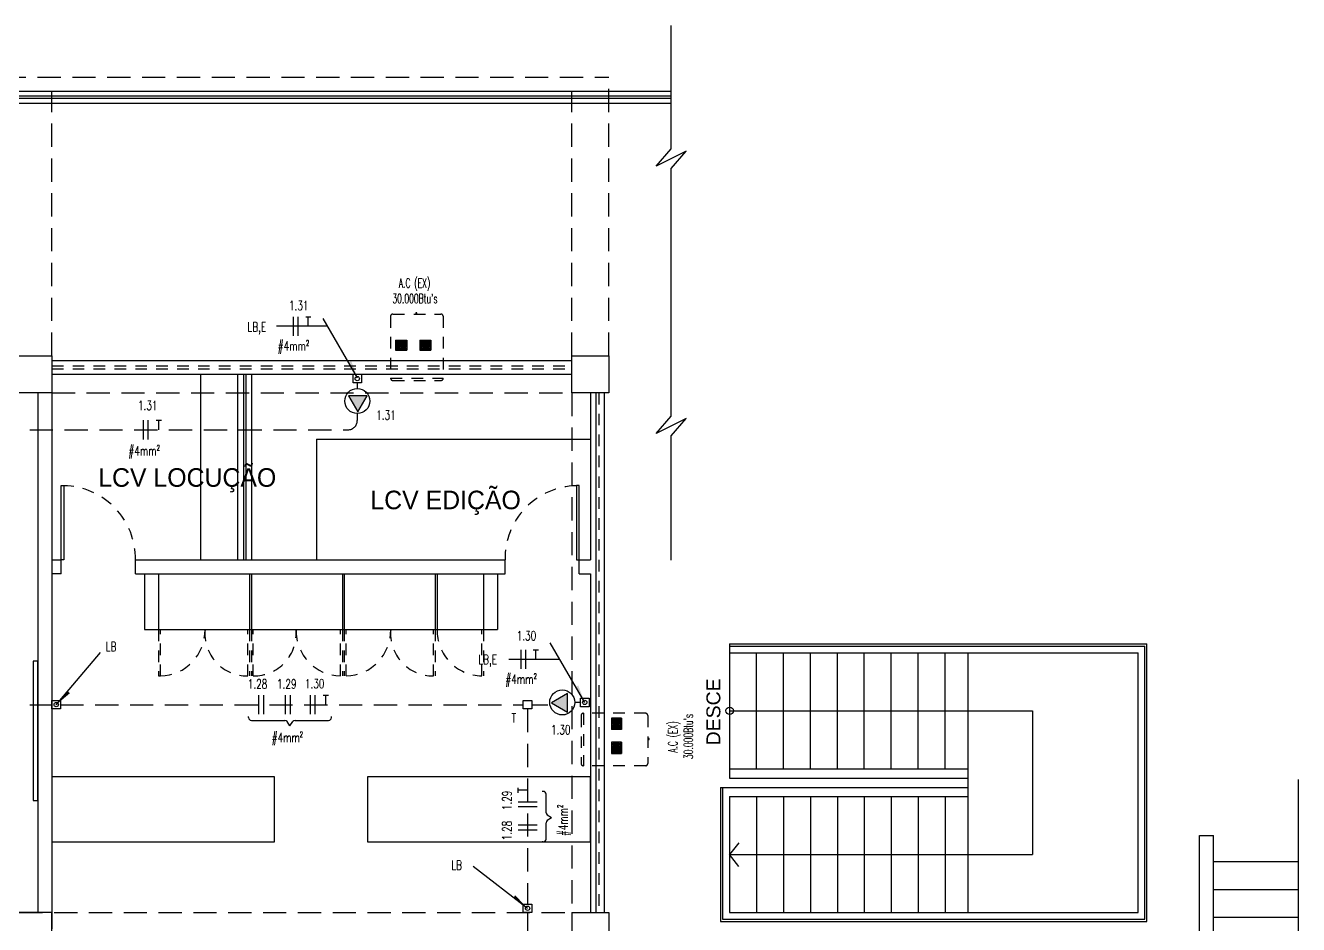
# Model space of a CAD drawing. Extents: x 17.6 to 65.2, y 116.5 to 153.5.
# Drawn here: x 51.36 to 65.07, y 143.05 to 152.73 of the extents above; entities that cross this region are included whole.
import ezdxf

# ---------------------------------------------------------------- set-up
doc = ezdxf.new("R2010")
doc.units = 0
doc.header["$MEASUREMENT"] = 0
doc.linetypes.add('HIDDEN', pattern=[0.375, 0.25, -0.125])
doc.linetypes.add('HIDDEN2', pattern=[0.1875, 0.125, -0.0625])
for name, color, linetype in [('E-INDICAÇÃO', 9, 'CONTINUOUS'), ('INST_-_AR_CONDICIONADO', 1, 'CONTINUOUS'), ('INST_-_MATRIZ', 9, 'CONTINUOUS'), ('INST_-_PILAR', 6, 'CONTINUOUS')]:
    doc.layers.add(name, color=color, linetype=linetype)
doc.styles.add('CITYBLUEPRINT', font='cibt____.pfb')
doc.styles.add('ROMANS', font='ARIAL.TTF')
doc.styles.add('ROMANS9', font='ROMANS9.SHX')
doc.styles.add('TICK-50', font='ROMANS.SHX', dxfattribs={"height": 0.1, "bigfont": 'alf.shx'})

# ---------------------------------------------------------------- blocks, each defined once
blk = doc.blocks.new('A$C6A757802')
at = {"layer": 'E-INDICAÇÃO', "ltscale": 0.01}
blk.add_hatch(color=1, dxfattribs=at).paths.add_polyline_path([(0, 0), (0.193, 0.032), (0.193, 0)])
at = {"layer": 'E-INDICAÇÃO', "color": 1, "ltscale": 0.01}
blk.add_line((0, 0), (0.741, 0), dxfattribs=at)

msp = doc.modelspace()

# ---------------------------------------------------------------- hatches: boundary and pattern name
at = {"layer": 'INST_-_AR_CONDICIONADO', "linetype": 'CONTINUOUS', "ltscale": 0.3}
h = msp.add_hatch(dxfattribs=at)
h.set_pattern_fill('NET', color=1, scale=0.120408, angle=720, style=0)
h.set_pattern_definition([(360, (-98.489305, 24.946664), (1e-17, 0.0150510204), []), (90, (-98.489305, 24.946664), (-0.0150510204, 1e-17), [])])
h.paths.add_polyline_path([(55.466, 149.34), (55.346, 149.34), (55.346, 149.232), (55.466, 149.232)])
h.paths.add_polyline_path([(55.605, 149.232), (55.725, 149.232), (55.725, 149.34), (55.605, 149.34)])
h = msp.add_hatch(dxfattribs=at)
h.set_pattern_fill('NET', color=1, scale=0.120408, angle=720, style=0)
h.set_pattern_definition([(360, (-98.489305, 24.946664), (1e-17, 0.0150510204), []), (90, (-98.489305, 24.946664), (-0.0150510204, 1e-17), [])])
h.paths.add_polyline_path([(55.466, 149.34), (55.346, 149.34), (55.346, 149.232), (55.466, 149.232)])
h.paths.add_polyline_path([(55.605, 149.232), (55.725, 149.232), (55.725, 149.34), (55.605, 149.34)])
at = {"layer": 'INST_-_AR_CONDICIONADO'}
for points in [[(55.038, 148.743), (54.838, 148.743), (54.938, 148.57)], [(57.198, 145.334), (57.198, 145.534), (57.025, 145.434)]]:
    msp.add_hatch(color=3, dxfattribs=at).paths.add_polyline_path(points)
at = {"layer": 'INST_-_AR_CONDICIONADO', "linetype": 'CONTINUOUS', "ltscale": 0.3}
h = msp.add_hatch(dxfattribs=at)
h.set_pattern_fill('NET', color=1, scale=0.120408, angle=630, style=0)
h.set_pattern_definition([(270, (-66.615662, 299.103105), (0.0150510204, -1e-17), []), (360, (-66.615662, 299.103105), (1e-17, 0.0150510204), [])])
h.paths.add_polyline_path([(57.778, 145.147), (57.778, 145.268), (57.669, 145.268), (57.669, 145.147)])
h.paths.add_polyline_path([(57.669, 145.009), (57.669, 144.889), (57.778, 144.889), (57.778, 145.009)])
h = msp.add_hatch(dxfattribs=at)
h.set_pattern_fill('NET', color=1, scale=0.120408, angle=630, style=0)
h.set_pattern_definition([(270, (-66.615662, 299.103105), (0.0150510204, -1e-17), []), (360, (-66.615662, 299.103105), (1e-17, 0.0150510204), [])])
h.paths.add_polyline_path([(57.778, 145.147), (57.778, 145.268), (57.669, 145.268), (57.669, 145.147)])
h.paths.add_polyline_path([(57.669, 145.009), (57.669, 144.889), (57.778, 144.889), (57.778, 145.009)])

# ---------------------------------------------------------------- linework, layer by layer
at = {"layer": 'INST_-_AR_CONDICIONADO', "color": 3}
for p, q in [((54.246, 149.388), (54.246, 149.594)), ((54.298, 149.388), (54.298, 149.594)), ((54.377, 149.594), (54.432, 149.594)), ((54.404, 149.491), (54.404, 149.594)), ((54.933, 148.881), (54.933, 148.821)), ((54.933, 148.881), (54.933, 148.821)), ((52.63, 148.273), (52.63, 148.479)), ((52.681, 148.273), (52.681, 148.479)), ((52.768, 148.479), (52.824, 148.479)), ((52.796, 148.376), (52.796, 148.479)), ((56.697, 145.799), (56.697, 146.005)), ((56.749, 145.799), (56.749, 146.005)), ((56.828, 146.004), (56.883, 146.004)), ((56.855, 145.901), (56.855, 146.004)), ((53.874, 145.312), (53.874, 145.518)), ((53.926, 145.312), (53.926, 145.518)), ((54.16, 145.312), (54.16, 145.518)), ((54.212, 145.312), (54.212, 145.518)), ((54.428, 145.312), (54.428, 145.518)), ((54.479, 145.312), (54.479, 145.518)), ((54.566, 145.517), (54.622, 145.517)), ((54.594, 145.414), (54.594, 145.517)), ((57.336, 145.439), (57.276, 145.439)), ((57.336, 145.439), (57.276, 145.439)), ((56.664, 144.465), (56.664, 144.52)), ((56.767, 144.493), (56.664, 144.493)), ((56.87, 144.365), (56.664, 144.365)), ((56.87, 144.313), (56.664, 144.313)), ((56.87, 144.115), (56.664, 144.115)), ((56.87, 144.063), (56.664, 144.063))]:
    msp.add_line(p, q, dxfattribs=at)
at = {"layer": 'INST_-_AR_CONDICIONADO', "color": 1, "linetype": 'HIDDEN2'}
for p, q in [((55.292, 149.601), (55.292, 148.931)), ((55.316, 149.623), (55.833, 149.623)), ((55.858, 149.601), (55.858, 148.931)), ((55.292, 148.931), (55.858, 148.931)), ((55.316, 148.907), (55.834, 148.907)), ((57.344, 145.298), (57.344, 144.78)), ((57.368, 145.322), (57.368, 144.756)), ((58.039, 145.322), (57.368, 145.322)), ((58.061, 145.298), (58.061, 144.78)), ((58.039, 144.756), (57.368, 144.756))]:
    msp.add_line(p, q, dxfattribs=at)
at = {"layer": 'INST_-_AR_CONDICIONADO'}
for p, q in [((54.613, 149.491), (54.064, 149.491)), ((57.113, 145.901), (56.564, 145.901)), ((53.762, 145.275), (53.762, 145.286)), ((53.792, 145.245), (54.153, 145.245)), ((54.208, 145.187), (54.178, 145.232)), ((54.208, 145.187), (54.238, 145.232)), ((54.263, 145.245), (54.624, 145.245)), ((54.654, 145.275), (54.654, 145.286)), ((56.936, 144.48), (56.925, 144.48)), ((56.966, 144.251), (56.966, 144.45)), ((56.966, 143.967), (56.966, 144.141)), ((57.024, 144.196), (56.979, 144.226)), ((57.024, 144.196), (56.979, 144.166)), ((56.936, 143.937), (56.925, 143.937))]:
    msp.add_line(p, q, dxfattribs=at)
at = {"layer": 'INST_-_AR_CONDICIONADO', "color": 1, "linetype": 'CONTINUOUS', "ltscale": 0.3}
for p, q in [((55.346, 149.34), (55.346, 149.232)), ((55.346, 149.34), (55.466, 149.34)), ((55.346, 149.34), (55.346, 149.232)), ((55.346, 149.34), (55.466, 149.34)), ((55.466, 149.34), (55.466, 149.232)), ((55.466, 149.34), (55.466, 149.232)), ((55.605, 149.34), (55.725, 149.34)), ((55.605, 149.34), (55.605, 149.232)), ((55.605, 149.34), (55.725, 149.34)), ((55.605, 149.34), (55.605, 149.232)), ((55.725, 149.34), (55.725, 149.232)), ((55.725, 149.34), (55.725, 149.232)), ((55.346, 149.232), (55.466, 149.232)), ((55.346, 149.232), (55.466, 149.232)), ((55.605, 149.232), (55.725, 149.232)), ((55.605, 149.232), (55.725, 149.232)), ((57.778, 145.268), (57.669, 145.268)), ((57.669, 145.268), (57.669, 145.147)), ((57.778, 145.268), (57.669, 145.268)), ((57.669, 145.268), (57.669, 145.147)), ((57.778, 145.268), (57.778, 145.147)), ((57.778, 145.268), (57.778, 145.147)), ((57.778, 145.147), (57.669, 145.147)), ((57.778, 145.147), (57.669, 145.147)), ((57.669, 145.009), (57.669, 144.889)), ((57.778, 145.009), (57.669, 145.009)), ((57.669, 145.009), (57.669, 144.889)), ((57.778, 145.009), (57.669, 145.009)), ((57.778, 145.009), (57.778, 144.889)), ((57.778, 145.009), (57.778, 144.889)), ((57.778, 144.889), (57.669, 144.889)), ((57.778, 144.889), (57.669, 144.889))]:
    msp.add_line(p, q, dxfattribs=at)
at = {"layer": 'INST_-_AR_CONDICIONADO', "color": 5, "linetype": 'HIDDEN'}
for p, q in [((54.933, 148.55), (54.933, 148.476)), ((51.03, 148.376), (54.833, 148.376)), ((51.03, 145.414), (51.643, 145.414)), ((51.736, 145.414), (56.721, 145.414)), ((56.767, 145.368), (56.767, 143.267)), ((56.814, 145.414), (56.984, 145.414)), ((56.767, 143.174), (56.767, 142.774))]:
    msp.add_line(p, q, dxfattribs=at)
at = {"layer": 'INST_-_AR_CONDICIONADO', "color": 1, "linetype": 'HIDDEN2', "ltscale": 0.2}
for points in [[(55.575, 149.623), (55.575, 149.637), (55.563, 149.637), (55.563, 149.623)], [(55.575, 149.623), (55.575, 149.637), (55.563, 149.637), (55.563, 149.623)], [(58.061, 145.039), (58.075, 145.039), (58.075, 145.051), (58.061, 145.051)], [(58.061, 145.039), (58.075, 145.039), (58.075, 145.051), (58.061, 145.051)]]:
    msp.add_lwpolyline(points, dxfattribs=at)
at = {"layer": 'INST_-_AR_CONDICIONADO', "color": 25}
for points in [[(54.887, 148.974), (54.98, 148.974), (54.98, 148.881), (54.887, 148.881)], [(57.429, 145.485), (57.429, 145.392), (57.336, 145.392), (57.336, 145.485)], [(51.643, 145.461), (51.736, 145.461), (51.736, 145.368), (51.643, 145.368)], [(56.814, 145.461), (56.814, 145.368), (56.721, 145.368), (56.721, 145.461)], [(56.721, 143.267), (56.814, 143.267), (56.814, 143.174), (56.721, 143.174)]]:
    msp.add_lwpolyline(points, close=True, dxfattribs=at)
at = {"layer": 'INST_-_AR_CONDICIONADO', "color": 3}
for points in [[(55.038, 148.743), (54.838, 148.743), (54.938, 148.57)], [(57.198, 145.334), (57.198, 145.534), (57.025, 145.434)]]:
    msp.add_lwpolyline(points, close=True, dxfattribs=at)
at = {"layer": 'INST_-_AR_CONDICIONADO', "color": 25}
for centre in [(54.933, 148.928), (51.69, 145.415), (57.382, 145.439), (56.767, 143.221)]:
    msp.add_circle(centre, 0.0233, dxfattribs=at)
at = {"layer": 'INST_-_AR_CONDICIONADO', "color": 3}
for centre in [(54.933, 148.686), (57.14, 145.439)]:
    msp.add_circle(centre, 0.135, dxfattribs=at)
at = {"layer": 'INST_-_AR_CONDICIONADO', "color": 1, "linetype": 'HIDDEN2'}
for centre, start, end in [((55.316, 149.599), 90, 175.261), ((55.316, 149.599), 90, 175.261), ((55.833, 149.599), 4.739, 90), ((55.833, 149.599), 4.739, 90), ((55.316, 148.931), 180, 270), ((55.316, 148.931), 180, 270), ((55.834, 148.931), 270, 0), ((55.834, 148.931), 270, 0), ((57.368, 145.298), 90, 180), ((57.368, 145.298), 90, 180), ((58.037, 145.298), 0, 85.261), ((58.037, 145.298), 0, 85.261), ((57.368, 144.78), 180, 270), ((57.368, 144.78), 180, 270), ((58.037, 144.78), 274.739, 0), ((58.037, 144.78), 274.739, 0)]:
    msp.add_arc(centre, 0.0241, start, end, dxfattribs=at)
at = {"layer": 'INST_-_AR_CONDICIONADO', "color": 5, "linetype": 'HIDDEN'}
msp.add_arc((54.833, 148.476), 0.1, 270, 0, dxfattribs=at)
at = {"layer": 'INST_-_AR_CONDICIONADO'}
for centre, start, end in [((53.792, 145.275), 180, 270), ((54.153, 145.215), 33.867, 90), ((54.263, 145.215), 90, 146.133), ((54.624, 145.275), 270, 0), ((56.936, 144.45), 0, 90), ((56.996, 144.251), 180, 236.133), ((56.996, 144.141), 123.867, 180), ((56.936, 143.967), 270, 0)]:
    msp.add_arc(centre, 0.03, start, end, dxfattribs=at)
at = {"layer": 'INST_-_MATRIZ'}
for p, q in [((58.312, 151.403), (58.312, 152.732)), ((19.99, 152.024), (58.312, 152.024)), ((19.99, 151.972), (58.312, 151.972)), ((19.99, 151.947), (57.431, 151.947)), ((57.431, 151.947), (58.312, 151.947)), ((19.99, 151.894), (58.312, 151.894)), ((58.151, 151.215), (58.312, 151.403)), ((58.474, 151.379), (58.151, 151.215)), ((58.312, 151.191), (58.474, 151.379)), ((58.312, 149.852), (58.312, 151.191)), ((58.312, 148.523), (58.312, 149.852)), ((51.643, 149.124), (57.243, 149.124)), ((51.643, 148.974), (57.243, 148.974)), ((53.243, 148.974), (53.243, 146.974)), ((53.643, 148.974), (53.643, 146.974)), ((53.707, 148.974), (53.707, 146.974)), ((53.732, 148.974), (53.732, 146.974)), ((53.793, 148.974), (53.793, 146.974)), ((51.493, 148.774), (51.493, 147.895)), ((51.643, 148.774), (51.643, 147.895)), ((57.443, 148.774), (57.443, 146.974)), ((57.503, 148.774), (57.503, 143.174)), ((57.593, 148.774), (57.593, 143.174)), ((58.151, 148.335), (58.312, 148.523)), ((58.474, 148.499), (58.151, 148.335)), ((58.312, 148.311), (58.474, 148.499)), ((54.493, 148.274), (57.443, 148.274)), ((54.493, 148.274), (54.493, 146.974)), ((58.312, 146.972), (58.312, 148.311)), ((51.493, 147.895), (51.493, 147.095)), ((51.643, 147.895), (51.643, 146.974)), ((51.743, 146.974), (51.743, 147.774)), ((51.743, 147.774), (51.773, 147.774)), ((51.743, 146.974), (51.743, 147.774)), ((51.743, 147.774), (51.773, 147.774)), ((51.773, 147.774), (51.773, 146.974)), ((51.773, 147.774), (51.773, 146.974)), ((57.324, 147.774), (57.294, 147.774)), ((57.294, 147.774), (57.294, 146.974)), ((57.324, 147.774), (57.294, 147.774)), ((57.294, 147.774), (57.294, 146.974)), ((57.324, 146.974), (57.324, 147.774)), ((57.324, 146.974), (57.324, 147.774)), ((51.493, 147.095), (51.493, 143.174)), ((51.643, 146.974), (51.743, 146.974)), ((51.743, 146.824), (51.743, 146.974)), ((51.743, 146.824), (51.743, 146.974)), ((51.773, 146.974), (51.743, 146.974)), ((52.543, 146.824), (52.543, 146.974)), ((52.543, 146.974), (53.643, 146.974)), ((53.643, 146.974), (56.524, 146.974)), ((56.524, 146.824), (56.524, 146.974)), ((57.294, 146.974), (57.324, 146.974)), ((57.294, 146.974), (57.324, 146.974)), ((57.324, 146.974), (57.443, 146.974)), ((57.324, 146.824), (57.324, 146.974)), ((51.643, 146.824), (51.643, 143.174)), ((51.743, 146.824), (51.643, 146.824)), ((52.543, 146.824), (52.643, 146.824)), ((52.643, 146.824), (52.643, 146.224)), ((52.643, 146.824), (52.793, 146.824)), ((52.793, 146.824), (56.293, 146.824)), ((52.793, 146.824), (52.793, 146.224)), ((53.773, 146.824), (53.773, 146.224)), ((53.793, 146.824), (53.793, 146.224)), ((54.773, 146.824), (54.773, 146.224)), ((54.793, 146.824), (54.793, 146.224)), ((55.773, 146.824), (55.773, 146.224)), ((55.793, 146.824), (55.793, 146.224)), ((56.293, 146.824), (56.293, 146.224)), ((56.293, 146.824), (56.293, 146.224)), ((56.293, 146.824), (56.443, 146.824)), ((56.443, 146.824), (56.524, 146.824)), ((56.443, 146.824), (56.443, 146.224)), ((57.324, 146.824), (57.443, 146.824)), ((57.443, 146.824), (57.443, 143.174)), ((52.643, 146.224), (52.793, 146.224)), ((52.793, 146.224), (56.293, 146.224)), ((56.293, 146.224), (56.443, 146.224)), ((56.293, 146.128), (56.293, 146.124)), ((58.943, 146.069), (58.943, 145.974)), ((58.943, 146.069), (63.438, 146.069)), ((58.943, 146.044), (63.413, 146.044)), ((63.413, 143.104), (63.413, 146.044)), ((63.438, 143.079), (63.438, 146.069)), ((58.943, 145.974), (63.343, 145.974)), ((58.943, 145.974), (58.943, 144.724)), ((58.943, 145.974), (63.343, 145.974)), ((59.233, 144.724), (59.233, 145.974)), ((59.523, 144.724), (59.523, 145.974)), ((59.813, 144.724), (59.813, 145.974)), ((60.103, 144.724), (60.103, 145.974)), ((60.393, 144.724), (60.393, 145.974)), ((60.683, 144.724), (60.683, 145.974)), ((60.973, 144.724), (60.973, 145.974)), ((61.263, 144.724), (61.263, 145.974)), ((61.513, 143.174), (61.513, 145.974)), ((63.343, 143.174), (63.343, 145.974)), ((58.943, 145.349), (62.204, 145.349)), ((62.204, 145.349), (62.204, 143.799)), ((58.943, 144.724), (61.513, 144.724)), ((58.943, 144.724), (58.943, 144.624)), ((58.843, 144.524), (61.513, 144.524)), ((58.843, 144.524), (58.843, 143.079)), ((58.868, 144.524), (58.868, 143.104)), ((58.943, 144.624), (61.513, 144.624)), ((65.07, 142.839), (65.07, 144.609)), ((58.943, 144.424), (61.513, 144.424)), ((58.943, 144.424), (58.943, 143.174)), ((59.233, 144.424), (59.233, 143.174)), ((59.523, 144.424), (59.523, 143.174)), ((59.813, 144.424), (59.813, 143.174)), ((60.103, 144.424), (60.103, 143.174)), ((60.393, 144.424), (60.393, 143.174)), ((60.683, 144.424), (60.683, 143.174)), ((60.973, 144.424), (60.973, 143.174)), ((61.263, 144.424), (61.263, 143.174)), ((64.003, 138.251), (64.003, 144.004)), ((64.003, 144.004), (64.153, 144.004)), ((64.153, 138.312), (64.153, 144.004)), ((59.043, 143.926), (58.943, 143.799)), ((58.943, 143.799), (62.204, 143.799)), ((59.043, 143.672), (58.943, 143.799)), ((64.153, 143.724), (65.07, 143.724)), ((64.153, 143.424), (65.07, 143.424)), ((58.943, 143.174), (63.343, 143.174)), ((58.843, 143.079), (63.438, 143.079)), ((58.868, 143.104), (63.413, 143.104)), ((64.153, 143.124), (65.07, 143.124))]:
    msp.add_line(p, q, dxfattribs=at)
at = {"layer": 'INST_-_MATRIZ', "linetype": 'HIDDEN'}
for p, q in [((19.99, 152.174), (57.643, 152.174)), ((57.643, 149.174), (57.643, 152.174)), ((51.643, 149.174), (51.643, 152.024)), ((57.243, 149.174), (57.243, 152.024)), ((51.643, 148.774), (57.243, 148.774)), ((57.243, 148.774), (57.243, 133.973)), ((51.643, 148.124), (51.643, 133.973)), ((42.668, 143.174), (57.243, 143.174))]:
    msp.add_line(p, q, dxfattribs=at)
at = {"layer": 'INST_-_MATRIZ', "linetype": 'HIDDEN', "ltscale": 0.5}
for p, q in [((51.643, 149.064), (57.243, 149.064)), ((51.643, 149.034), (57.243, 149.034)), ((57.533, 148.774), (57.533, 143.174)), ((52.793, 146.224), (52.793, 145.724)), ((52.813, 145.724), (52.813, 146.224)), ((53.753, 145.724), (53.753, 146.224)), ((53.773, 146.224), (53.773, 145.724)), ((53.793, 146.224), (53.793, 145.724)), ((53.813, 145.724), (53.813, 146.224)), ((54.753, 145.724), (54.753, 146.224)), ((54.773, 146.224), (54.773, 145.724)), ((54.793, 146.224), (54.793, 145.724)), ((54.813, 145.724), (54.813, 146.224)), ((55.753, 145.724), (55.753, 146.224)), ((55.773, 146.224), (55.773, 145.724)), ((56.273, 145.724), (56.273, 146.224)), ((56.293, 146.224), (56.293, 145.724)), ((52.793, 145.724), (52.813, 145.724))]:
    msp.add_line(p, q, dxfattribs=at)
at = {"layer": 'INST_-_MATRIZ'}
for points in [[(51.493, 144.384), (51.493, 145.884), (51.443, 145.884), (51.443, 144.384)], [(54.043, 144.637), (51.643, 144.637), (51.643, 143.937), (54.043, 143.937)], [(57.443, 144.637), (55.043, 144.637), (55.043, 143.937), (57.443, 143.937)]]:
    msp.add_lwpolyline(points, close=True, dxfattribs=at)
msp.add_circle((58.943, 145.349), 0.04, dxfattribs=at)
at = {"layer": 'INST_-_MATRIZ', "linetype": 'HIDDEN', "ltscale": 0.5}
for centre, radius, start, end in [((51.758, 146.989), 0.785, 358.9042, 88.9053), ((57.309, 146.989), 0.785, 91.0947, 181.0958), ((52.803, 146.214), 0.49, 271.1691, 1.1691), ((53.749, 146.182), 0.458, 174.7146, 270.5135), ((53.817, 146.182), 0.458, 269.4865, 5.2854), ((54.763, 146.214), 0.49, 178.8309, 268.8309), ((54.803, 146.214), 0.49, 271.1691, 1.1691), ((55.749, 146.182), 0.458, 174.7146, 270.5135), ((56.283, 146.214), 0.49, 178.8003, 268.8614)]:
    msp.add_arc(centre, radius, start, end, dxfattribs=at)
at = {"layer": 'INST_-_PILAR', "ltscale": 0.5}
for p, q in [((51.243, 149.174), (51.643, 149.174)), ((51.643, 149.174), (51.643, 148.774)), ((57.243, 148.774), (57.243, 149.174)), ((57.243, 149.174), (57.643, 149.174)), ((57.643, 149.174), (57.643, 148.774)), ((51.643, 148.774), (51.243, 148.774)), ((57.643, 148.774), (57.243, 148.774)), ((57.243, 143.174), (57.643, 143.174)), ((57.243, 143.174), (57.243, 142.774)), ((57.643, 143.174), (57.643, 142.774))]:
    msp.add_line(p, q, dxfattribs=at)
msp.add_lwpolyline([(51.643, 143.174), (51.243, 143.174), (51.243, 142.774), (51.643, 142.774)], close=True, dxfattribs=at)

# ---------------------------------------------------------------- block references
at = {"layer": 'INST_-_AR_CONDICIONADO', "xscale": -1}
for p, rotation in [((54.937, 148.934), 300.2132661424519), ((57.382, 145.439), 300.2132661424519), ((51.689, 145.412), 229.7444339534588), ((56.767, 143.218), 322.1664626071831)]:
    msp.add_blockref('A$C6A757802', p, dxfattribs=dict(at, rotation=rotation))

# ---------------------------------------------------------------- texts
at = {"layer": 'INST_-_AR_CONDICIONADO', "color": 2, "style": 'ROMANS9', "width": 0.6}
for s, p in [('A.C (EX) ', (55.38, 149.907)), ("30.000Btu's", (55.311, 149.74))]:
    msp.add_text(s, height=0.1, dxfattribs=at).set_placement(p)
at = {"layer": 'INST_-_AR_CONDICIONADO', "color": 3, "style": 'TICK-50', "width": 0.7}
for s, p in [('1.31', (54.197, 149.665)), ('LB,E', (53.751, 149.434)), ('#4mm²', (54.077, 149.229)), ('1.31', (52.571, 148.589)), ('1.31', (55.137, 148.485)), ('#4mm²', (52.469, 148.099)), ('1.30', (56.65, 146.107)), ('LB', (52.225, 145.99)), ('LB,E', (56.237, 145.851)), ('#4mm²', (56.528, 145.639)), ('1.28', (53.754, 145.588)), ('1.29', (54.068, 145.588)), ('1.30', (54.369, 145.591)), ('#4mm²', (54.011, 145.011)), ('1.30', (57.019, 145.094)), ('LB', (55.946, 143.636))]:
    msp.add_text(s, height=0.1, dxfattribs=at).set_placement(p)
at = {"layer": 'INST_-_AR_CONDICIONADO', "color": 4, "style": 'CITYBLUEPRINT'}
for s, p in [('LCV LOCUÇÃO', (52.143, 147.762)), ('LCV EDIÇÃO', (55.074, 147.52))]:
    msp.add_text(s, height=0.2, dxfattribs=at).set_placement(p)
at = {"layer": 'INST_-_AR_CONDICIONADO', "color": 3, "linetype": 'HIDDEN', "style": 'TICK-50', "width": 0.7}
msp.add_text('T', height=0.1, dxfattribs=at).set_placement((56.594, 145.221))
at = {"layer": 'INST_-_AR_CONDICIONADO', "color": 2, "style": 'ROMANS9', "width": 0.6}
for s, p in [('A.C (EX) ', (58.38, 144.896)), ("30.000Btu's", (58.548, 144.828))]:
    msp.add_text(s, height=0.1, rotation=90, dxfattribs=at).set_placement(p)
at = {"layer": 'INST_-_AR_CONDICIONADO', "color": 3, "style": 'TICK-50', "width": 0.7}
for s, p in [('1.29', (56.594, 144.278)), ('#4mm²', (57.2, 143.999)), ('1.28', (56.595, 143.953))]:
    msp.add_text(s, height=0.1, rotation=90, dxfattribs=at).set_placement(p)
at = {"layer": 'INST_-_MATRIZ', "style": 'ROMANS'}
msp.add_text('DESCE', height=0.15, rotation=90, dxfattribs=at).set_placement((58.843, 144.976))

doc.saveas('drawing.dxf')
